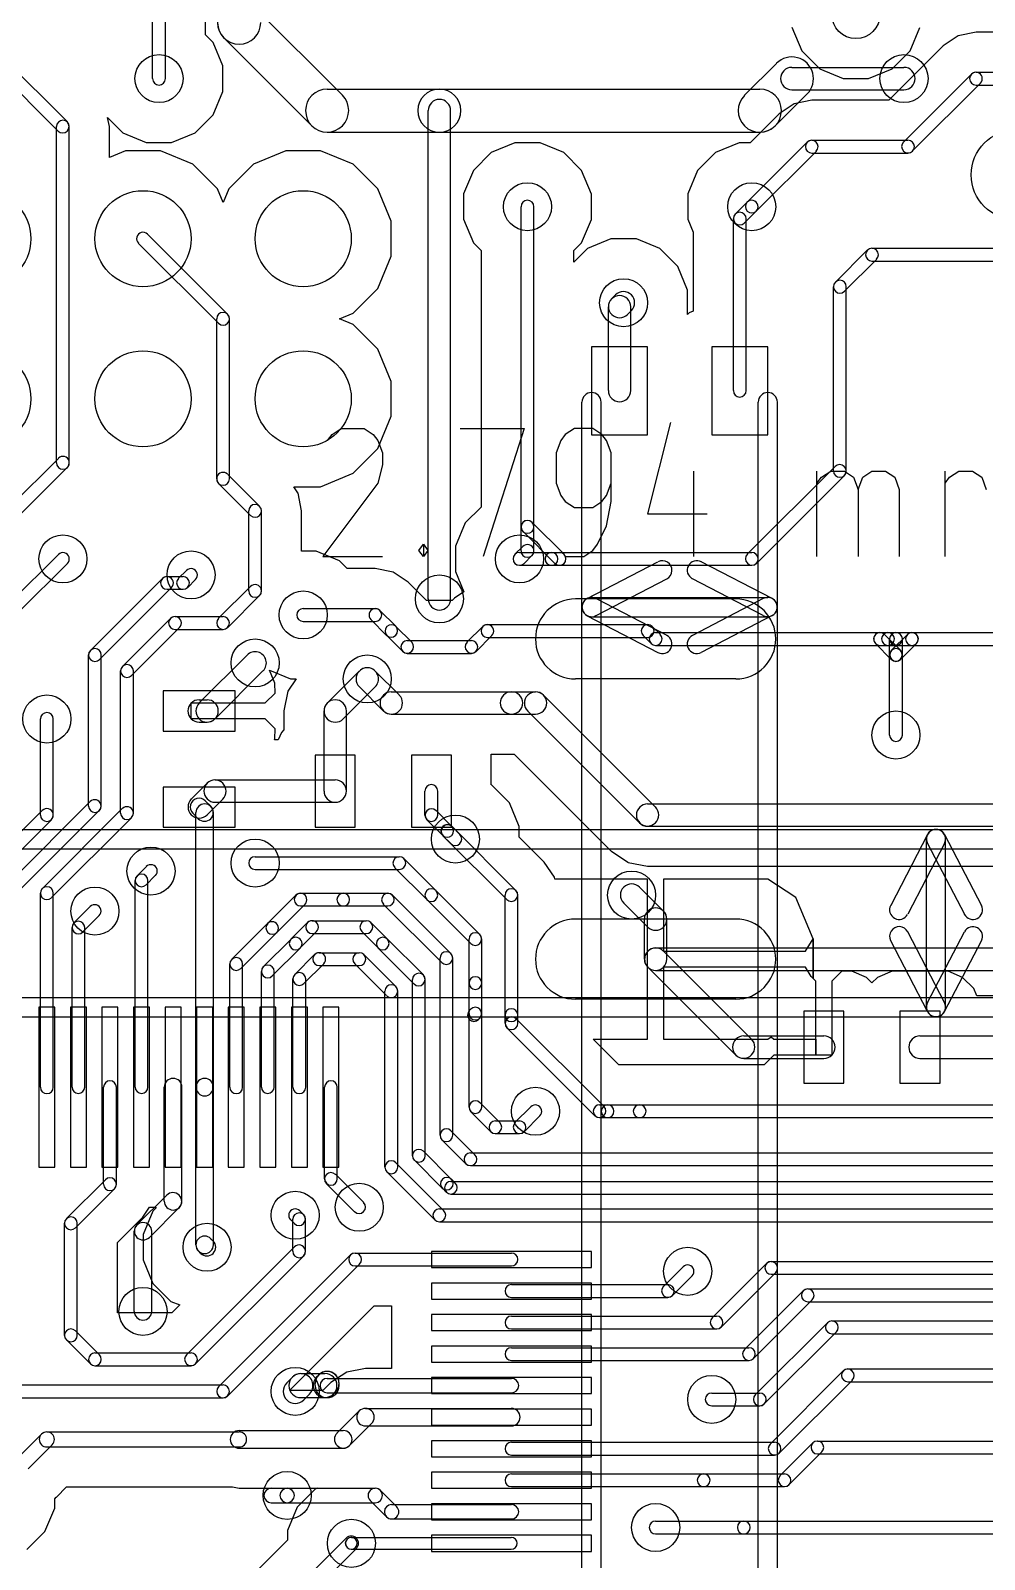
# Model space of a CAD drawing. Extents: x -29274 to 69862, y 24345 to 162744.
# Drawn here: x 24898 to 30852, y 61920 to 71470 of the extents above; entities that cross this region are included whole.
import ezdxf

# ---------------------------------------------------------------- set-up
doc = ezdxf.new("R2010")
doc.units = 0
doc.layers.add('BLACK', color=1, linetype='CONTINUOUS')

msp = doc.modelspace()

# ---------------------------------------------------------------- linework, layer by layer
at = {"layer": 'BLACK'}
for p, q in [((25660, 71170), (25660, 72270)), ((25740, 71170), (25740, 72270)), ((25990, 71444), (25990, 71574)), ((25990, 71444), (25990, 71574)), ((26296, 71615), (26845, 71066)), ((26038, 71396), (25990, 71444)), ((26038, 71396), (25990, 71444)), ((29651, 71491), (29712, 71344)), ((29651, 71491), (29712, 71344)), ((30388, 71344), (30449, 71490)), ((30388, 71344), (30449, 71490)), ((30689, 71438), (30595, 71375)), ((30689, 71438), (30595, 71375)), ((30800, 71460), (30689, 71438)), ((30800, 71460), (30689, 71438)), ((33100, 71460), (30800, 71460)), ((33100, 71460), (30800, 71460)), ((26099, 71249), (26038, 71396)), ((26099, 71249), (26038, 71396)), ((26105, 71424), (26654, 70875)), ((29712, 71344), (29824, 71232)), ((29712, 71344), (29824, 71232)), ((30595, 71375), (30255, 71035)), ((30595, 71375), (30255, 71035)), ((30276, 71232), (30388, 71344)), ((30276, 71232), (30388, 71344)), ((25071, 70842), (24672, 71241)), ((25128, 70899), (24729, 71298)), ((26099, 71090), (26099, 71249)), ((26099, 71090), (26099, 71249)), ((29355, 71066), (29554, 71265)), ((29650, 71240), (30350, 71240)), ((29824, 71232), (29970, 71171)), ((29824, 71232), (29970, 71171)), ((29970, 71171), (30129, 71171)), ((29970, 71171), (30129, 71171)), ((30129, 71171), (30276, 71232)), ((30129, 71171), (30276, 71232)), ((30347, 70774), (30771, 71198)), ((30800, 71210), (33100, 71210)), ((26038, 70944), (26099, 71090)), ((26038, 70944), (26099, 71090)), ((26750, 71105), (27450, 71105)), ((27450, 71105), (29450, 71105)), ((29546, 70875), (29745, 71074)), ((29650, 71100), (30350, 71100)), ((30403, 70718), (30827, 71142)), ((30800, 71130), (33100, 71130)), ((27380, 67920), (27380, 70970)), ((27520, 67920), (27520, 70970)), ((29664, 71013), (29570, 70950)), ((29664, 71013), (29570, 70950)), ((29775, 71035), (29664, 71013)), ((29775, 71035), (29664, 71013)), ((30255, 71035), (29775, 71035)), ((30255, 71035), (29775, 71035)), ((25060, 68770), (25060, 70870)), ((25140, 68770), (25140, 70870)), ((25390, 70870), (25378, 70928)), ((25378, 70928), (25474, 70832)), ((25390, 70870), (25378, 70928)), ((25378, 70928), (25474, 70832)), ((25390, 70677), (25390, 70870)), ((25390, 70677), (25390, 70870)), ((25926, 70832), (26038, 70944)), ((25926, 70832), (26038, 70944)), ((29570, 70950), (29389, 70769)), ((29570, 70950), (29389, 70769)), ((25474, 70832), (25620, 70771)), ((25474, 70832), (25620, 70771)), ((25620, 70771), (25779, 70771)), ((25620, 70771), (25779, 70771)), ((25779, 70771), (25926, 70832)), ((25779, 70771), (25926, 70832)), ((26750, 70835), (27450, 70835)), ((27450, 70835), (29450, 70835)), ((27921, 70769), (27774, 70708)), ((27921, 70769), (27774, 70708)), ((28080, 70769), (27921, 70769)), ((28080, 70769), (27921, 70769)), ((28226, 70708), (28080, 70769)), ((28226, 70708), (28080, 70769)), ((29321, 70769), (29174, 70708)), ((29321, 70769), (29174, 70708)), ((29389, 70769), (29321, 70769)), ((29389, 70769), (29321, 70769)), ((29746, 70774), (29371, 70399)), ((29775, 70785), (30375, 70785)), ((25491, 70719), (25390, 70677)), ((25491, 70719), (25390, 70677)), ((25709, 70719), (25491, 70719)), ((25709, 70719), (25491, 70719)), ((25911, 70635), (25709, 70719)), ((25911, 70635), (25709, 70719)), ((26491, 70719), (26289, 70635)), ((26491, 70719), (26289, 70635)), ((26709, 70719), (26491, 70719)), ((26709, 70719), (26491, 70719)), ((26911, 70635), (26709, 70719)), ((26911, 70635), (26709, 70719)), ((27774, 70708), (27662, 70596)), ((27774, 70708), (27662, 70596)), ((28338, 70596), (28226, 70708)), ((28338, 70596), (28226, 70708)), ((29174, 70708), (29062, 70596)), ((29174, 70708), (29062, 70596)), ((29803, 70717), (29428, 70342)), ((29775, 70705), (30375, 70705)), ((26065, 70481), (25911, 70635)), ((26065, 70481), (25911, 70635)), ((26289, 70635), (26135, 70481)), ((26289, 70635), (26135, 70481)), ((27065, 70481), (26911, 70635)), ((27065, 70481), (26911, 70635)), ((27662, 70596), (27601, 70450)), ((27662, 70596), (27601, 70450)), ((28399, 70449), (28338, 70596)), ((28399, 70449), (28338, 70596)), ((29062, 70596), (29001, 70450)), ((29062, 70596), (29001, 70450)), ((26100, 70397), (26065, 70481)), ((26100, 70397), (26065, 70481)), ((26135, 70481), (26100, 70397)), ((26135, 70481), (26100, 70397)), ((27149, 70279), (27065, 70481)), ((27149, 70279), (27065, 70481)), ((27601, 70450), (27601, 70291)), ((27601, 70450), (27601, 70291)), ((28399, 70290), (28399, 70449)), ((28399, 70290), (28399, 70449)), ((29001, 70450), (29001, 70291)), ((29001, 70450), (29001, 70291)), ((29296, 70324), (29371, 70399)), ((27601, 70291), (27662, 70144)), ((27601, 70291), (27662, 70144)), ((27960, 68370), (27960, 70370)), ((28040, 68370), (28040, 70370)), ((28338, 70144), (28399, 70290)), ((28338, 70144), (28399, 70290)), ((29001, 70291), (29035, 70210)), ((29001, 70291), (29035, 70210)), ((29285, 69221), (29285, 70295)), ((29353, 70267), (29428, 70342)), ((29365, 69221), (29365, 70295)), ((26128, 69699), (25629, 70198)), ((27149, 70061), (27149, 70279)), ((27149, 70061), (27149, 70279)), ((29035, 70210), (29035, 69717)), ((29035, 70210), (29035, 69717)), ((26071, 69642), (25572, 70141)), ((27662, 70144), (27710, 70096)), ((27662, 70144), (27710, 70096)), ((27710, 70096), (27710, 68494)), ((27710, 70096), (27710, 68494)), ((28290, 70096), (28338, 70144)), ((28290, 70096), (28338, 70144)), ((28374, 70108), (28290, 70024)), ((28374, 70108), (28290, 70024)), ((28290, 70024), (28290, 70096)), ((28290, 70024), (28290, 70096)), ((28521, 70169), (28374, 70108)), ((28521, 70169), (28374, 70108)), ((28680, 70169), (28521, 70169)), ((28680, 70169), (28521, 70169)), ((28826, 70108), (28680, 70169)), ((28826, 70108), (28680, 70169)), ((28938, 69996), (28826, 70108)), ((28938, 69996), (28826, 70108)), ((30121, 70098), (29922, 69899)), ((30150, 70110), (33100, 70110)), ((27065, 69859), (27149, 70061)), ((27065, 69859), (27149, 70061)), ((30178, 70041), (29979, 69842)), ((30150, 70030), (33100, 70030)), ((28999, 69849), (28938, 69996)), ((28999, 69849), (28938, 69996)), ((26911, 69705), (27065, 69859)), ((26911, 69705), (27065, 69859)), ((28550, 69820), (28525, 69795)), ((28999, 69696), (28999, 69849)), ((28999, 69696), (28999, 69849)), ((29910, 68720), (29910, 69870)), ((29990, 68720), (29990, 69870)), ((28505, 69221), (28505, 69745)), ((28649, 69721), (28624, 69696)), ((28645, 69221), (28645, 69745)), ((29035, 69717), (29009, 69706)), ((29035, 69717), (29009, 69706)), ((26060, 68670), (26060, 69670)), ((26140, 68670), (26140, 69670)), ((26826, 69670), (26911, 69705)), ((26826, 69670), (26911, 69705)), ((26911, 69635), (26826, 69670)), ((26911, 69635), (26826, 69670)), ((27065, 69481), (26911, 69635)), ((27065, 69481), (26911, 69635)), ((29009, 69706), (28999, 69696)), ((29009, 69706), (28999, 69696)), ((27149, 69279), (27065, 69481)), ((27149, 69279), (27065, 69481)), ((28400, 69495), (28400, 68945)), ((28750, 69495), (28400, 69495)), ((28750, 68945), (28750, 69495)), ((29150, 69495), (29150, 68945)), ((29500, 69495), (29150, 69495)), ((29500, 68945), (29500, 69495)), ((27149, 69061), (27149, 69279)), ((27149, 69061), (27149, 69279)), ((28340, 53721), (28340, 69149)), ((28460, 53721), (28460, 69149)), ((29440, 53721), (29440, 69149)), ((29560, 53721), (29560, 69149)), ((27065, 68859), (27149, 69061)), ((27065, 68859), (27149, 69061)), ((26780, 68947), (26837, 68985)), ((26837, 68985), (26980, 68985)), ((26980, 68985), (27037, 68947)), ((27580, 68985), (27980, 68985)), ((27980, 68985), (27723, 68185)), ((28294, 68985), (28236, 68947)), ((28408, 68985), (28294, 68985)), ((28465, 68947), (28408, 68985)), ((28893, 69023), (28750, 68452)), ((26751, 68909), (26780, 68947)), ((26911, 68705), (27065, 68859)), ((26911, 68705), (27065, 68859)), ((27037, 68947), (27066, 68909)), ((27066, 68909), (27094, 68833)), ((28208, 68909), (28179, 68833)), ((28236, 68947), (28208, 68909)), ((28400, 68945), (28750, 68945)), ((28494, 68909), (28465, 68947)), ((28522, 68833), (28494, 68909)), ((29150, 68945), (29500, 68945)), ((24772, 68498), (25072, 68798)), ((27094, 68757), (27066, 68642)), ((27094, 68833), (27094, 68757)), ((28179, 68833), (28179, 68642)), ((28522, 68528), (28522, 68833)), ((24828, 68442), (25128, 68742)), ((26328, 68499), (26129, 68698)), ((26709, 68621), (26911, 68705)), ((26709, 68621), (26911, 68705)), ((29036, 68719), (29036, 68185)), ((29921, 68748), (29372, 68199)), ((29978, 68691), (29429, 68142)), ((29807, 68185), (29807, 68719)), ((29807, 68642), (29835, 68680)), ((29835, 68680), (29893, 68719)), ((29893, 68719), (29978, 68719)), ((29978, 68719), (30035, 68680)), ((30035, 68680), (30064, 68604)), ((30064, 68604), (30093, 68680)), ((30093, 68680), (30150, 68719)), ((30150, 68719), (30235, 68719)), ((30235, 68719), (30293, 68680)), ((30293, 68680), (30321, 68604)), ((30607, 68185), (30607, 68719)), ((30607, 68642), (30635, 68680)), ((30635, 68680), (30693, 68719)), ((30693, 68719), (30778, 68719)), ((30778, 68719), (30835, 68680)), ((30835, 68680), (30864, 68604)), ((26271, 68442), (26072, 68641)), ((26567, 68582), (26541, 68621)), ((26541, 68621), (26709, 68621)), ((26567, 68582), (26541, 68621)), ((26541, 68621), (26709, 68621)), ((26568, 68581), (26567, 68582)), ((26568, 68581), (26567, 68582)), ((26589, 68471), (26568, 68581)), ((26589, 68471), (26568, 68581)), ((27066, 68642), (26723, 68185)), ((28179, 68642), (28208, 68566)), ((28208, 68566), (28236, 68528)), ((28465, 68528), (28494, 68566)), ((28494, 68566), (28522, 68642)), ((30064, 68604), (30064, 68185)), ((30321, 68604), (30321, 68185)), ((26260, 67970), (26260, 68470)), ((26340, 67970), (26340, 68470)), ((26590, 68470), (26589, 68471)), ((26590, 68470), (26589, 68471)), ((26590, 68219), (26590, 68470)), ((26590, 68219), (26590, 68470)), ((27710, 68494), (27612, 68396)), ((27710, 68494), (27612, 68396)), ((28236, 68528), (28294, 68490)), ((28294, 68490), (28408, 68490)), ((28408, 68490), (28465, 68528)), ((28494, 68376), (28522, 68528)), ((27612, 68396), (27551, 68250)), ((27612, 68396), (27551, 68250)), ((28029, 68398), (28228, 68199)), ((28436, 68261), (28494, 68376)), ((28750, 68452), (29122, 68452)), ((27960, 68220), (27960, 68370)), ((27972, 68341), (28171, 68142)), ((28040, 68220), (28040, 68370)), ((24772, 67898), (25072, 68198)), ((26680, 68219), (26590, 68219)), ((26680, 68219), (26590, 68219)), ((26826, 68158), (26680, 68219)), ((26826, 68158), (26680, 68219)), ((26723, 68185), (27094, 68185)), ((27322, 68223), (27351, 68261)), ((27351, 68185), (27322, 68223)), ((27351, 68261), (27379, 68223)), ((27351, 68261), (27351, 68185)), ((27379, 68223), (27351, 68185)), ((27551, 68250), (27551, 68091)), ((27551, 68250), (27551, 68091)), ((27922, 68199), (27971, 68248)), ((27950, 68210), (28150, 68210)), ((27979, 68142), (28028, 68191)), ((28150, 68210), (28200, 68210)), ((28150, 68210), (29400, 68210)), ((28236, 68185), (28351, 68185)), ((28351, 68185), (28408, 68223)), ((28408, 68223), (28436, 68261)), ((24828, 67842), (25128, 68142)), ((25822, 68049), (25871, 68098)), ((26874, 68110), (26826, 68158)), ((26874, 68110), (26826, 68158)), ((27050, 68110), (26874, 68110)), ((27050, 68110), (26874, 68110)), ((27161, 68088), (27050, 68110)), ((27161, 68088), (27050, 68110)), ((27255, 68025), (27161, 68088)), ((27255, 68025), (27161, 68088)), ((27551, 68091), (27603, 67965)), ((27551, 68091), (27603, 67965)), ((27950, 68130), (28150, 68130)), ((28150, 68130), (28200, 68130)), ((28150, 68130), (29400, 68130)), ((28372, 67923), (28814, 68152)), ((29527, 67922), (29085, 68152)), ((25272, 67598), (25722, 68048)), ((25750, 68060), (25850, 68060)), ((25879, 67992), (25928, 68041)), ((26072, 67799), (26271, 67998)), ((27355, 67925), (27255, 68025)), ((27355, 67925), (27255, 68025)), ((28428, 67816), (28870, 68045)), ((29471, 67816), (29029, 68046)), ((25328, 67542), (25778, 67992)), ((25750, 67980), (25850, 67980)), ((26129, 67742), (26328, 67941)), ((27370, 67910), (27355, 67925)), ((27370, 67910), (27355, 67925)), ((27530, 67910), (27370, 67910)), ((27530, 67910), (27370, 67910)), ((27545, 67925), (27530, 67910)), ((27545, 67925), (27530, 67910)), ((27603, 67965), (27545, 67925)), ((27603, 67965), (27545, 67925)), ((29300, 67920), (28300, 67920)), ((28400, 67929), (29500, 67929)), ((28428, 67922), (28870, 67693)), ((29471, 67922), (29029, 67692)), ((25800, 67810), (26100, 67810)), ((26600, 67860), (27050, 67860)), ((27178, 67749), (27079, 67848)), ((28372, 67815), (28814, 67586)), ((28400, 67809), (29500, 67809)), ((29527, 67816), (29085, 67586)), ((25472, 67498), (25772, 67798)), ((25528, 67442), (25828, 67742)), ((25800, 67730), (26100, 67730)), ((26600, 67780), (27050, 67780)), ((27121, 67692), (27022, 67791)), ((27179, 67748), (27278, 67649)), ((27622, 67649), (27721, 67748)), ((27750, 67760), (28750, 67760)), ((28779, 67748), (28828, 67699)), ((28800, 67710), (30250, 67710)), ((30200, 67710), (30250, 67710)), ((30250, 67710), (30300, 67710)), ((30300, 67710), (30400, 67710)), ((30400, 67710), (32800, 67710)), ((27122, 67691), (27221, 67592)), ((27250, 67660), (27650, 67660)), ((27679, 67592), (27778, 67691)), ((27750, 67680), (28750, 67680)), ((28722, 67691), (28771, 67642)), ((28800, 67630), (30250, 67630)), ((30271, 67542), (30172, 67641)), ((30200, 67630), (30250, 67630)), ((30328, 67599), (30229, 67698)), ((30250, 67630), (30300, 67630)), ((30260, 67570), (30260, 67670)), ((30371, 67698), (30272, 67599)), ((30300, 67630), (30400, 67630)), ((30428, 67641), (30329, 67542)), ((30340, 67570), (30340, 67670)), ((30400, 67630), (32800, 67630)), ((25260, 66626), (25260, 67570)), ((25340, 66626), (25340, 67570)), ((25951, 67270), (26250, 67569)), ((27250, 67580), (27650, 67580)), ((30260, 67070), (30260, 67570)), ((30340, 67070), (30340, 67570)), ((25460, 66582), (25460, 67470)), ((25540, 66582), (25540, 67470)), ((26050, 67171), (26349, 67470)), ((26424, 67394), (26390, 67476)), ((26390, 67476), (26520, 67421)), ((26424, 67394), (26390, 67476)), ((26390, 67476), (26520, 67421)), ((26557, 67421), (26504, 67343)), ((26557, 67421), (26504, 67343)), ((26520, 67421), (26557, 67421)), ((26520, 67421), (26557, 67421)), ((26751, 67270), (26950, 67469)), ((27050, 67469), (27199, 67320)), ((29300, 67420), (28300, 67420)), ((26175, 67345), (25725, 67345)), ((25725, 67345), (25725, 67095)), ((26175, 67095), (26175, 67345)), ((26363, 67270), (26425, 67332)), ((26363, 67270), (26425, 67332)), ((26425, 67332), (26424, 67394)), ((26425, 67332), (26424, 67394)), ((26504, 67343), (26480, 67220)), ((26504, 67343), (26480, 67220)), ((26850, 67171), (27049, 67370)), ((26951, 67370), (27100, 67221)), ((27150, 67340), (27900, 67340)), ((27900, 67340), (28050, 67340)), ((25900, 67170), (25900, 67270)), ((25900, 67270), (26000, 67270)), ((25900, 67170), (25900, 67270)), ((25900, 67270), (26000, 67270)), ((25950, 67290), (26000, 67290)), ((26000, 67270), (26050, 67270)), ((26000, 67270), (26050, 67270)), ((26050, 67270), (26363, 67270)), ((26050, 67270), (26363, 67270)), ((28100, 67319), (28799, 66620)), ((24960, 66570), (24960, 67170)), ((25040, 66570), (25040, 67170)), ((26000, 67170), (25900, 67170)), ((26000, 67170), (25900, 67170)), ((25950, 67150), (26000, 67150)), ((26050, 67170), (26000, 67170)), ((26050, 67170), (26000, 67170)), ((26363, 67170), (26050, 67170)), ((26363, 67170), (26050, 67170)), ((26425, 67108), (26363, 67170)), ((26425, 67108), (26363, 67170)), ((26480, 67220), (26480, 67102)), ((26480, 67220), (26480, 67102)), ((26730, 66720), (26730, 67220)), ((26870, 66720), (26870, 67220)), ((27150, 67200), (27900, 67200)), ((27900, 67200), (28050, 67200)), ((28001, 67220), (28700, 66521)), ((25725, 67095), (26175, 67095)), ((26421, 67040), (26424, 67046)), ((26421, 67040), (26424, 67046)), ((26444, 67040), (26421, 67040)), ((26444, 67040), (26421, 67040)), ((26424, 67046), (26425, 67108)), ((26424, 67046), (26425, 67108)), ((26464, 67086), (26444, 67040)), ((26464, 67086), (26444, 67040)), ((26480, 67102), (26464, 67086)), ((26480, 67102), (26464, 67086)), ((26675, 66945), (26675, 66495)), ((26925, 66945), (26675, 66945)), ((26925, 66495), (26925, 66945)), ((27275, 66945), (27275, 66495)), ((27525, 66945), (27275, 66945)), ((27525, 66495), (27525, 66945)), ((27774, 66759), (27774, 66950)), ((27774, 66950), (27900, 66950)), ((27774, 66759), (27774, 66950)), ((27774, 66950), (27900, 66950)), ((27900, 66950), (27917, 66950)), ((27900, 66950), (27917, 66950)), ((27917, 66950), (28523, 66344)), ((27917, 66950), (28523, 66344)), ((26000, 66769), (25901, 66670)), ((26050, 66790), (26800, 66790)), ((27776, 66758), (27774, 66759)), ((27776, 66758), (27774, 66759)), ((27888, 66646), (27776, 66758)), ((27888, 66646), (27776, 66758)), ((26175, 66745), (25725, 66745)), ((25725, 66745), (25725, 66495)), ((26023, 66625), (25989, 66659)), ((26099, 66670), (26000, 66571)), ((26175, 66495), (26175, 66745)), ((27360, 66570), (27360, 66720)), ((27440, 66570), (27440, 66720)), ((24578, 66205), (24971, 66598)), ((24775, 66158), (25271, 66654)), ((24831, 66102), (25327, 66598)), ((24972, 66111), (25471, 66610)), ((25945, 66547), (25911, 66581)), ((25930, 64871), (25930, 66585)), ((26040, 64871), (26040, 66585)), ((26050, 66650), (26800, 66650)), ((27429, 66598), (27528, 66499)), ((27949, 66499), (27888, 66646)), ((27949, 66499), (27888, 66646)), ((28750, 66640), (34500, 66640)), ((16700, 66480), (31830, 66480)), ((24635, 66148), (25028, 66541)), ((25029, 66054), (25528, 66553)), ((25725, 66495), (26175, 66495)), ((26675, 66495), (26925, 66495)), ((27275, 66495), (27525, 66495)), ((27372, 66541), (27471, 66442)), ((27578, 66449), (27529, 66498)), ((27529, 66498), (27928, 66099)), ((27949, 66432), (27949, 66499)), ((27949, 66432), (27949, 66499)), ((28750, 66500), (34500, 66500)), ((27521, 66392), (27472, 66441)), ((27472, 66441), (27871, 66042)), ((28105, 66276), (27949, 66432)), ((28105, 66276), (27949, 66432)), ((30496, 66448), (30267, 66006)), ((30603, 66392), (30374, 65950)), ((30490, 65370), (30490, 66420)), ((30497, 66392), (30727, 65950)), ((30603, 66448), (30833, 66006)), ((30610, 65370), (30610, 66420)), ((16700, 66360), (31830, 66360)), ((26300, 66310), (27200, 66310)), ((27229, 66298), (27428, 66099)), ((28105, 66275), (28105, 66276)), ((28105, 66275), (28105, 66276)), ((28168, 66182), (28105, 66275)), ((28168, 66182), (28105, 66275)), ((28523, 66344), (28524, 66344)), ((28523, 66344), (28524, 66344)), ((28524, 66344), (28626, 66275)), ((28524, 66344), (28626, 66275)), ((28626, 66275), (28628, 66274)), ((28626, 66275), (28628, 66274)), ((28628, 66274), (28749, 66251)), ((28628, 66274), (28749, 66251)), ((25563, 66190), (25621, 66248)), ((25619, 66134), (25677, 66192)), ((26300, 66230), (27200, 66230)), ((27172, 66241), (27371, 66042)), ((28168, 66181), (28168, 66182)), ((28168, 66181), (28168, 66182)), ((28170, 66170), (28168, 66181)), ((28170, 66170), (28168, 66181)), ((28749, 66251), (28750, 66250)), ((28749, 66251), (28750, 66250)), ((28750, 66250), (34367, 66250)), ((28750, 66250), (34367, 66250)), ((25551, 64871), (25551, 66161)), ((25631, 64871), (25631, 66161)), ((27428, 66098), (27702, 65824)), ((28750, 66170), (28170, 66170)), ((28750, 66170), (28170, 66170)), ((28700, 66119), (28849, 65970)), ((28750, 65770), (28750, 66170)), ((28750, 65770), (28750, 66170)), ((29500, 66170), (28850, 66170)), ((28850, 66170), (28850, 65720)), ((29500, 66170), (28850, 66170)), ((28850, 66170), (28850, 65720)), ((29676, 66055), (29500, 66170)), ((29676, 66055), (29500, 66170)), ((24960, 64870), (24960, 66082)), ((25040, 64870), (25040, 66082)), ((25169, 65896), (25271, 65998)), ((26378, 65893), (26555, 66070)), ((26435, 65836), (26612, 66013)), ((26584, 66082), (26850, 66082)), ((26584, 66002), (26850, 66002)), ((26850, 66082), (27128, 66082)), ((26850, 66002), (27128, 66002)), ((27100, 66013), (27465, 65648)), ((27157, 66070), (27522, 65705)), ((27372, 66042), (27646, 65768)), ((27860, 65320), (27860, 66070)), ((27940, 65320), (27940, 66070)), ((28601, 66020), (28750, 65871)), ((29783, 65797), (29676, 66055)), ((29783, 65797), (29676, 66055)), ((25225, 65840), (25327, 65942)), ((26154, 65669), (26377, 65892)), ((26525, 65796), (26627, 65898)), ((26656, 65910), (26994, 65910)), ((27022, 65898), (27124, 65796)), ((29300, 65920), (28300, 65920)), ((28730, 65670), (28730, 65920)), ((28870, 65670), (28870, 65920)), ((25157, 64871), (25157, 65867)), ((25237, 64871), (25237, 65867)), ((26211, 65612), (26434, 65835)), ((26581, 65740), (26683, 65842)), ((26656, 65830), (26994, 65830)), ((26966, 65842), (27068, 65740)), ((29735, 65720), (29783, 65797)), ((29735, 65720), (29783, 65797)), ((29783, 65550), (29783, 65797)), ((29783, 65797), (29783, 65550)), ((29783, 65550), (29783, 65797)), ((29783, 65797), (29783, 65550)), ((30603, 65399), (30374, 65841)), ((30497, 65399), (30727, 65841)), ((26351, 65621), (26525, 65795)), ((26407, 65565), (26581, 65739)), ((26700, 65710), (26950, 65710)), ((27068, 65739), (27293, 65514)), ((27125, 65796), (27350, 65571)), ((27635, 65521), (27635, 65795)), ((27715, 65521), (27715, 65795)), ((28750, 65720), (28750, 65770)), ((28750, 65720), (28750, 65770)), ((28750, 65620), (28750, 65720)), ((28750, 65620), (28750, 65720)), ((28800, 65740), (32800, 65740)), ((28850, 65720), (29735, 65720)), ((28850, 65720), (29735, 65720)), ((29399, 65170), (28850, 65719)), ((30496, 65343), (30267, 65785)), ((30603, 65343), (30833, 65785)), ((26142, 64870), (26142, 65640)), ((26222, 64870), (26222, 65640)), ((26548, 65575), (26671, 65698)), ((26605, 65518), (26728, 65641)), ((26700, 65630), (26950, 65630)), ((26922, 65641), (27121, 65442)), ((26979, 65698), (27178, 65499)), ((27454, 64570), (27454, 65676)), ((27534, 64570), (27534, 65676)), ((28750, 65570), (28750, 65620)), ((28750, 65570), (28750, 65620)), ((29300, 65071), (28751, 65620)), ((29735, 65620), (28850, 65620)), ((28850, 65620), (28850, 65170)), ((29735, 65620), (28850, 65620)), ((28850, 65620), (28850, 65170)), ((29771, 65562), (29735, 65620)), ((29771, 65562), (29735, 65620)), ((26339, 64871), (26339, 65593)), ((26419, 64871), (26419, 65593)), ((26536, 64870), (26536, 65546)), ((26616, 64870), (26616, 65546)), ((27282, 64442), (27282, 65542)), ((27362, 64442), (27362, 65542)), ((27635, 64746), (27635, 65520)), ((27635, 65330), (27635, 65520)), ((27715, 64746), (27715, 65520)), ((27715, 65330), (27715, 65520)), ((28750, 65170), (28750, 65570)), ((28750, 65170), (28750, 65570)), ((28800, 65600), (32800, 65600)), ((29783, 65550), (29771, 65562)), ((29783, 65550), (29771, 65562)), ((29800, 65533), (29783, 65550)), ((29800, 65533), (29783, 65550)), ((29800, 65170), (29800, 65533)), ((29800, 65170), (29800, 65533)), ((29962, 65595), (29900, 65533)), ((29962, 65595), (29900, 65533)), ((29900, 65533), (29900, 65220)), ((29900, 65533), (29900, 65220)), ((30024, 65594), (29962, 65595)), ((30024, 65594), (29962, 65595)), ((30116, 65556), (30024, 65594)), ((30116, 65556), (30024, 65594)), ((30150, 65522), (30116, 65556)), ((30150, 65522), (30116, 65556)), ((30184, 65556), (30150, 65522)), ((30184, 65556), (30150, 65522)), ((30276, 65594), (30184, 65556)), ((30276, 65594), (30184, 65556)), ((30526, 65594), (30276, 65594)), ((30526, 65594), (30276, 65594)), ((30625, 65594), (30526, 65594)), ((30625, 65594), (30526, 65594)), ((30716, 65556), (30625, 65594)), ((30716, 65556), (30625, 65594)), ((30786, 65486), (30716, 65556)), ((30786, 65486), (30716, 65556)), ((16700, 65430), (31830, 65430)), ((27110, 64370), (27110, 65470)), ((27190, 64370), (27190, 65470)), ((29300, 65420), (28300, 65420)), ((30805, 65440), (30786, 65486)), ((30805, 65440), (30786, 65486)), ((30948, 65440), (30805, 65440)), ((30948, 65440), (30805, 65440)), ((25050, 65370), (24950, 65370)), ((24950, 65370), (24950, 64370)), ((25050, 64370), (25050, 65370)), ((25247, 65370), (25147, 65370)), ((25147, 65370), (25147, 64370)), ((25247, 64370), (25247, 65370)), ((25444, 65370), (25344, 65370)), ((25344, 65370), (25344, 64370)), ((25444, 64370), (25444, 65370)), ((25641, 65370), (25541, 65370)), ((25541, 65370), (25541, 64370)), ((25641, 64370), (25641, 65370)), ((25838, 65370), (25738, 65370)), ((25738, 65370), (25738, 64370)), ((25838, 64370), (25838, 65370)), ((26035, 65370), (25935, 65370)), ((25935, 65370), (25935, 64370)), ((26035, 64370), (26035, 65370)), ((26232, 65370), (26132, 65370)), ((26132, 65370), (26132, 64370)), ((26232, 64370), (26232, 65370)), ((26429, 65370), (26329, 65370)), ((26329, 65370), (26329, 64370)), ((26429, 64370), (26429, 65370)), ((26626, 65370), (26526, 65370)), ((26526, 65370), (26526, 64370)), ((26626, 64370), (26626, 65370)), ((26823, 65370), (26723, 65370)), ((26723, 65370), (26723, 64370)), ((26823, 64370), (26823, 65370)), ((27646, 65358), (27637, 65349)), ((27860, 65270), (27860, 65320)), ((27940, 65270), (27940, 65320)), ((29975, 65345), (29725, 65345)), ((29725, 65345), (29725, 64895)), ((29975, 64895), (29975, 65345)), ((30575, 65345), (30325, 65345)), ((30325, 65345), (30325, 64895)), ((30575, 64895), (30575, 65345)), ((16700, 65310), (31830, 65310)), ((27703, 65301), (27694, 65292)), ((27872, 65241), (28421, 64692)), ((27929, 65298), (28478, 64749)), ((28570, 65010), (28410, 65170)), ((28410, 65170), (28750, 65170)), ((28570, 65010), (28410, 65170)), ((28410, 65170), (28750, 65170)), ((28850, 65170), (29500, 65170)), ((28850, 65170), (29500, 65170)), ((29350, 65190), (29850, 65190)), ((29500, 65170), (29522, 65185)), ((29500, 65170), (29522, 65185)), ((29522, 65185), (29537, 65170)), ((29522, 65185), (29537, 65170)), ((29537, 65170), (29800, 65170)), ((29537, 65170), (29800, 65170)), ((29800, 65070), (29800, 65170)), ((29800, 65170), (29800, 65070)), ((29800, 65070), (29800, 65170)), ((29800, 65170), (29800, 65070)), ((29900, 65220), (29900, 65170)), ((29900, 65220), (29900, 65170)), ((29900, 65170), (29900, 65070)), ((29900, 65170), (29900, 65070)), ((30450, 65190), (30950, 65190)), ((29350, 65050), (29850, 65050)), ((29537, 65070), (29477, 65010)), ((29537, 65070), (29477, 65010)), ((29750, 65070), (29537, 65070)), ((29750, 65070), (29537, 65070)), ((29800, 65070), (29750, 65070)), ((29800, 65070), (29750, 65070)), ((29900, 65070), (29800, 65070)), ((29900, 65070), (29800, 65070)), ((30450, 65050), (30950, 65050)), ((28700, 65010), (28570, 65010)), ((28700, 65010), (28570, 65010)), ((29477, 65010), (28700, 65010)), ((29477, 65010), (28700, 65010)), ((25354, 64264), (25354, 64870)), ((25434, 64264), (25434, 64870)), ((25733, 64158), (25733, 64870)), ((25843, 64158), (25843, 64870)), ((25930, 63886), (25930, 64870)), ((26040, 63886), (26040, 64870)), ((26733, 64298), (26733, 64870)), ((26813, 64298), (26813, 64870)), ((29725, 64895), (29975, 64895)), ((30325, 64895), (30575, 64895)), ((27703, 64774), (27828, 64649)), ((27922, 64649), (28021, 64748)), ((28450, 64760), (28500, 64760)), ((28500, 64760), (28700, 64760)), ((28700, 64760), (32850, 64760)), ((27646, 64717), (27771, 64592)), ((27800, 64660), (27950, 64660)), ((27979, 64592), (28078, 64691)), ((28450, 64680), (28500, 64680)), ((28500, 64680), (28700, 64680)), ((28700, 64680), (32850, 64680)), ((27522, 64598), (27672, 64448)), ((27800, 64580), (27950, 64580)), ((27350, 64470), (27524, 64296)), ((27466, 64542), (27616, 64392)), ((27644, 64460), (34200, 64460)), ((24950, 64370), (25050, 64370)), ((25147, 64370), (25247, 64370)), ((25344, 64370), (25444, 64370)), ((25541, 64370), (25641, 64370)), ((25738, 64370), (25838, 64370)), ((25935, 64370), (26035, 64370)), ((26132, 64370), (26232, 64370)), ((26329, 64370), (26429, 64370)), ((26526, 64370), (26626, 64370)), ((26723, 64370), (26823, 64370)), ((27178, 64398), (27478, 64098)), ((27294, 64414), (27468, 64240)), ((27644, 64380), (34200, 64380)), ((25365, 64292), (25122, 64049)), ((26744, 64269), (26921, 64092)), ((26801, 64326), (26978, 64149)), ((27122, 64342), (27422, 64042)), ((27522, 64282), (34750, 64282)), ((27525, 64295), (27549, 64271)), ((25422, 64235), (25179, 63992)), ((25748, 64196), (25562, 64010)), ((27469, 64239), (27493, 64215)), ((27522, 64202), (34750, 64202)), ((25599, 64059), (25640, 64121)), ((25599, 64059), (25640, 64121)), ((25662, 64096), (25601, 63950)), ((25662, 64096), (25601, 63950)), ((25640, 64121), (25680, 64121)), ((25640, 64121), (25680, 64121)), ((25826, 64118), (25640, 63932)), ((25680, 64114), (25662, 64096)), ((25680, 64114), (25662, 64096)), ((25680, 64121), (25680, 64114)), ((25680, 64121), (25680, 64114)), ((26602, 64074), (26578, 64098)), ((27450, 64110), (33700, 64110)), ((25110, 63320), (25110, 64020)), ((25190, 63320), (25190, 64020)), ((25440, 63900), (25599, 64059)), ((25440, 63900), (25599, 64059)), ((26546, 64018), (26522, 64042)), ((26535, 63845), (26535, 64045)), ((26615, 63845), (26615, 64045)), ((27450, 64030), (33700, 64030)), ((25440, 63460), (25440, 63900)), ((25440, 63460), (25440, 63900)), ((25545, 63470), (25545, 63970)), ((25601, 63950), (25601, 63791)), ((25601, 63950), (25601, 63791)), ((25655, 63470), (25655, 63970)), ((26024, 63924), (26038, 63910)), ((25601, 63791), (25662, 63644)), ((25601, 63791), (25662, 63644)), ((25871, 63199), (26546, 63874)), ((25928, 63142), (26603, 63817)), ((25946, 63846), (25960, 63832)), ((26895, 63822), (26072, 62999)), ((26924, 63834), (27900, 63834)), ((27400, 63844), (27400, 63744)), ((28400, 63844), (27400, 63844)), ((28400, 63744), (28400, 63844)), ((26952, 63765), (26129, 62942)), ((26924, 63754), (27900, 63754)), ((27400, 63744), (28400, 63744)), ((28849, 63626), (28971, 63748)), ((29493, 63770), (29152, 63429)), ((29550, 63713), (29209, 63372)), ((29522, 63782), (34250, 63782)), ((29522, 63702), (34250, 63702)), ((25662, 63644), (25774, 63532)), ((25662, 63644), (25774, 63532)), ((27400, 63647), (27400, 63547)), ((28400, 63647), (27400, 63647)), ((27900, 63637), (28876, 63637)), ((28400, 63547), (28400, 63647)), ((28905, 63570), (29027, 63692)), ((29750, 63610), (34300, 63610)), ((25774, 63532), (25829, 63510)), ((25774, 63532), (25829, 63510)), ((25829, 63510), (25780, 63460)), ((25829, 63510), (25780, 63460)), ((27400, 63547), (28400, 63547)), ((27900, 63557), (28876, 63557)), ((29721, 63598), (29355, 63232)), ((29777, 63542), (29411, 63176)), ((29750, 63530), (34300, 63530)), ((25780, 63460), (25440, 63460)), ((25780, 63460), (25440, 63460)), ((26515, 62975), (27044, 63504)), ((26515, 62975), (27044, 63504)), ((27044, 63504), (27151, 63504)), ((27044, 63504), (27151, 63504)), ((27151, 63504), (27151, 63500)), ((27151, 63504), (27151, 63500)), ((27151, 63500), (27151, 63498)), ((27151, 63500), (27151, 63498)), ((27151, 63498), (27151, 63401)), ((27151, 63498), (27151, 63401)), ((27400, 63450), (27400, 63350)), ((28400, 63450), (27400, 63450)), ((27900, 63440), (29180, 63440)), ((28400, 63350), (28400, 63450)), ((29900, 63410), (34250, 63410)), ((25178, 63348), (25328, 63198)), ((27151, 63401), (27151, 63303)), ((27151, 63401), (27151, 63303)), ((27400, 63350), (28400, 63350)), ((27900, 63360), (29180, 63360)), ((29872, 63398), (29422, 62948)), ((29928, 63342), (29478, 62892)), ((29900, 63330), (34250, 63330)), ((25122, 63292), (25272, 63142)), ((27151, 63303), (27151, 63301)), ((27151, 63303), (27151, 63301)), ((27151, 63301), (27151, 63204)), ((27151, 63301), (27151, 63204)), ((27400, 63253), (27400, 63153)), ((28400, 63253), (27400, 63253)), ((27900, 63243), (29382, 63243)), ((28400, 63153), (28400, 63253)), ((25300, 63210), (25900, 63210)), ((25300, 63130), (25900, 63130)), ((27151, 63204), (27151, 63114)), ((27151, 63204), (27151, 63114)), ((27400, 63153), (28400, 63153)), ((27900, 63163), (29382, 63163)), ((26497, 63023), (26533, 63059)), ((26586, 63081), (26736, 63081)), ((26684, 63060), (26696, 63072)), ((26750, 63051), (27900, 63051)), ((26872, 63091), (26773, 63025)), ((26872, 63091), (26773, 63025)), ((26989, 63114), (26872, 63091)), ((26989, 63114), (26872, 63091)), ((27151, 63114), (26989, 63114)), ((27151, 63114), (26989, 63114)), ((27400, 63056), (27400, 62956)), ((28400, 63056), (27400, 63056)), ((28400, 62956), (28400, 63056)), ((29971, 63098), (29514, 62641)), ((30028, 63041), (29571, 62584)), ((30000, 63110), (34150, 63110)), ((30000, 63030), (34150, 63030)), ((24400, 63010), (26100, 63010)), ((26723, 62975), (26515, 62975)), ((26723, 62975), (26515, 62975)), ((26603, 62917), (26639, 62953)), ((26675, 63006), (26675, 63020)), ((26771, 63023), (26723, 62975)), ((26771, 63023), (26723, 62975)), ((26750, 62961), (27900, 62961)), ((26773, 63025), (26771, 63023)), ((26773, 63025), (26771, 63023)), ((26790, 62954), (26802, 62966)), ((26825, 63006), (26825, 63020)), ((27400, 62956), (28400, 62956)), ((29150, 62960), (29450, 62960)), ((24400, 62930), (26100, 62930)), ((26586, 62931), (26736, 62931)), ((26949, 62848), (26811, 62710)), ((26989, 62864), (27899, 62864)), ((27400, 62859), (27400, 62759)), ((28400, 62859), (27400, 62859)), ((28400, 62759), (28400, 62859)), ((29150, 62880), (29450, 62880)), ((27027, 62770), (26889, 62632)), ((26989, 62754), (27899, 62754)), ((27400, 62759), (28400, 62759)), ((24967, 62703), (24817, 62553)), ((25000, 62717), (26200, 62717)), ((26200, 62725), (26850, 62725)), ((27400, 62662), (27400, 62562)), ((28400, 62662), (27400, 62662)), ((27900, 62652), (29542, 62652)), ((28400, 62562), (28400, 62662)), ((29781, 62648), (29577, 62444)), ((29810, 62660), (34250, 62660)), ((25033, 62637), (24883, 62487)), ((25000, 62623), (26200, 62623)), ((26200, 62615), (26850, 62615)), ((27400, 62562), (28400, 62562)), ((27900, 62572), (29542, 62572)), ((29837, 62592), (29633, 62388)), ((29810, 62580), (34250, 62580)), ((27400, 62465), (27400, 62365)), ((28400, 62465), (27400, 62465)), ((27900, 62455), (29100, 62455)), ((28400, 62365), (28400, 62465)), ((29100, 62455), (29604, 62455)), ((25060, 62310), (25123, 62373)), ((25060, 62310), (25123, 62373)), ((25123, 62373), (26159, 62373)), ((25123, 62373), (26159, 62373)), ((26159, 62373), (26200, 62365)), ((26159, 62373), (26200, 62365)), ((26200, 62365), (26689, 62365)), ((26200, 62365), (26689, 62365)), ((26400, 62365), (26500, 62365)), ((26500, 62365), (27050, 62365)), ((26675, 62359), (26563, 62247)), ((26675, 62359), (26563, 62247)), ((26689, 62365), (26675, 62359)), ((26689, 62365), (26675, 62359)), ((27400, 62365), (28400, 62365)), ((27900, 62375), (29100, 62375)), ((29100, 62375), (29604, 62375)), ((25049, 62299), (25059, 62309)), ((25049, 62299), (25059, 62309)), ((25049, 62240), (25049, 62299)), ((25049, 62240), (25049, 62299)), ((25059, 62309), (25059, 62310)), ((25059, 62310), (25060, 62310)), ((25059, 62309), (25059, 62310)), ((25059, 62310), (25060, 62310)), ((26400, 62275), (26500, 62275)), ((26500, 62275), (27050, 62275)), ((27120, 62186), (27018, 62288)), ((27184, 62250), (27082, 62352)), ((27152, 62263), (27900, 62263)), ((27400, 62268), (27400, 62168)), ((28400, 62268), (27400, 62268)), ((28400, 62168), (28400, 62268)), ((24988, 62094), (25049, 62240)), ((24988, 62094), (25049, 62240)), ((26563, 62247), (26502, 62101)), ((26563, 62247), (26502, 62101)), ((27152, 62173), (27900, 62173)), ((27400, 62168), (28400, 62168)), ((24876, 61982), (24988, 62094)), ((24876, 61982), (24988, 62094)), ((26502, 62101), (26502, 62040)), ((26502, 62101), (26502, 62040)), ((28800, 62160), (29350, 62160)), ((28800, 62080), (29350, 62080)), ((29350, 62160), (47250, 62160)), ((29350, 62080), (47250, 62080)), ((26502, 62040), (26327, 61865)), ((26502, 62040), (26327, 61865)), ((26868, 62053), (26418, 61603)), ((26932, 61989), (26482, 61539)), ((26901, 62058), (27899, 62058)), ((26901, 61984), (27899, 61984)), ((27400, 62071), (27400, 61971)), ((28400, 62071), (27400, 62071)), ((28400, 61971), (28400, 62071)), ((27400, 61971), (28400, 61971))]:
    msp.add_line(p, q, dxfattribs=at)
for centre, radius in [((30050, 71570), 150), ((25700, 71170), 150), ((30350, 71170), 150), ((31049, 70569), 280), ((28000, 70370), 150), ((29400, 70370), 150), ((24600, 70170), 300), ((25600, 70170), 300), ((26600, 70170), 300), ((28600, 69770), 150), ((24600, 69170), 300), ((25600, 69170), 300), ((26600, 69170), 300), ((25100, 68170), 150), ((27950, 68170), 150), ((25900, 68070), 150), ((27450, 67920), 150), ((26600, 67820), 150), ((26300, 67520), 150), ((27000, 67420), 150), ((25000, 67170), 150), ((30300, 67070), 150), ((27550, 66420), 150), ((25650, 66220), 150), ((26300, 66270), 150), ((28650, 66070), 150), ((25300, 65970), 150), ((28050, 64720), 150), ((26950, 64120), 150), ((26550, 64070), 150), ((26000, 63870), 150), ((29000, 63720), 150), ((25600, 63470), 150), ((26550, 62970), 150), ((29150, 62920), 150), ((26500, 62320), 150), ((28800, 62120), 150), ((26901, 62021), 150)]:
    msp.add_circle(centre, radius, dxfattribs=at)
for centre, radius, start, end in [((26201, 71519), 135, 45, 225), ((26200, 71520), 135, 180, 360), ((29650, 71170), 135, 315, 495), ((29650, 71170), 70, 90, 270), ((30350, 71170), 70, 270, 450), ((25700, 71170), 40, 180, 360), ((30800, 71170), 40, 90, 270), ((30799, 71170), 40, 315, 495), ((26750, 70970), 135, 90, 270), ((26749, 70971), 135, 225, 405), ((27450, 70970), 135, 90, 270), ((27450, 70970), 135, 270, 450), ((29450, 70970), 135, 135, 315), ((29450, 70970), 135, 270, 450), ((27450, 70970), 70, 360, 540), ((25100, 70870), 40, 360, 540), ((25099, 70871), 40, 225, 405), ((29775, 70745), 40, 90, 270), ((29774, 70745), 40, -45, 135), ((30375, 70746), 40, 135, 315), ((30375, 70745), 40, 270, 450), ((28000, 70370), 40, 360, 540), ((29400, 70371), 40, 135, 315), ((29399, 70370), 40, 315, 495), ((29325, 70295), 40, 360, 540), ((29325, 70296), 40, 135, 315), ((25600, 70170), 40, 405, 585), ((30150, 70070), 40, 90, 270), ((30150, 70070), 40, -45, 135), ((29950, 69870), 40, 360, 540), ((28575, 69745), 70, 360, 540), ((28599, 69770), 70, -45, 135), ((29950, 69870), 40, 135, 315), ((28575, 69746), 70, 135, 315), ((26100, 69670), 40, 360, 540), ((26100, 69670), 40, 225, 405), ((28400, 69149), 60, 360, 540), ((28575, 69221), 70, 180, 360), ((29325, 69221), 40, 180, 360), ((29500, 69149), 60, 360, 540), ((25100, 68770), 40, 180, 360), ((25100, 68770), 40, 315, 495), ((29949, 68719), 40, -45, 135), ((26100, 68670), 40, 405, 585), ((26100, 68670), 40, 180, 360), ((29950, 68720), 40, 180, 360), ((26300, 68470), 40, 360, 540), ((26300, 68470), 40, 225, 405), ((28000, 68370), 40, 45, 225), ((28000, 68370), 40, 360, 540), ((28000, 68370), 40, 180, 360), ((25100, 68170), 40, 315, 495), ((27950, 68170), 40, 90, 270), ((27950, 68170), 40, 135, 315), ((28000, 68220), 40, 180, 360), ((28000, 68220), 40, 315, 495), ((28150, 68170), 40, 90, 270), ((28150, 68170), 40, 90, 270), ((28150, 68170), 40, 270, 450), ((28200, 68170), 40, 225, 405), ((28200, 68170), 40, 270, 450), ((29401, 68171), 40, 135, 315), ((29400, 68170), 40, 270, 450), ((25900, 68070), 40, 315, 495), ((28842, 68099), 60, 297, 477), ((29057, 68099), 60, 422, 602), ((25750, 68020), 40, 90, 270), ((25750, 68020), 40, 315, 495), ((25850, 68020), 40, 135, 315), ((25850, 68020), 40, 270, 450), ((26300, 67970), 40, 315, 495), ((26300, 67970), 40, 180, 360), ((27450, 67920), 70, 180, 360), ((28300, 67670), 250, 450, 630), ((28400, 67869), 60, 90, 270), ((28400, 67869), 60, 62, 242), ((28400, 67869), 60, 117, 297), ((29300, 67670), 250, 270, 450), ((29499, 67869), 60, 242, 422), ((29499, 67869), 60, -62, 117), ((29500, 67869), 60, 270, 450), ((25800, 67770), 40, 90, 270), ((25800, 67770), 40, 315, 495), ((26100, 67770), 40, 270, 450), ((26600, 67820), 40, 90, 270), ((27051, 67819), 40, 405, 585), ((27050, 67820), 40, 270, 450), ((26100, 67770), 40, 135, 315), ((27151, 67719), 40, 45, 225), ((27149, 67721), 40, 225, 405), ((27750, 67720), 40, 90, 270), ((27749, 67719), 40, 315, 495), ((28750, 67720), 40, 45, 225), ((28750, 67720), 40, 270, 450), ((28800, 67670), 40, 90, 270), ((30200, 67670), 40, 90, 270), ((30201, 67669), 40, 405, 585), ((30250, 67670), 40, 90, 270), ((30250, 67670), 40, 270, 450), ((30250, 67670), 40, 270, 450), ((30300, 67670), 40, 360, 540), ((30300, 67670), 40, 90, 270), ((30300, 67670), 40, 270, 450), ((30400, 67670), 40, 90, 270), ((30399, 67669), 40, -45, 135), ((30400, 67670), 40, 270, 450), ((27250, 67620), 40, 90, 270), ((27249, 67621), 40, 225, 405), ((27651, 67621), 40, 135, 315), ((27650, 67620), 40, 270, 450), ((28800, 67670), 40, 225, 405), ((28842, 67639), 60, 242, 422), ((29057, 67639), 60, 117, 297), ((25300, 67570), 40, 360, 540), ((25300, 67570), 40, 135, 315), ((26300, 67520), 70, 315, 495), ((30300, 67570), 40, 360, 540), ((30300, 67570), 40, 180, 360), ((30301, 67571), 40, 135, 315), ((30299, 67571), 40, 225, 405), ((25500, 67470), 40, 360, 540), ((25500, 67470), 40, 135, 315), ((27000, 67420), 70, 45, 225), ((27000, 67420), 70, 315, 495), ((27150, 67270), 70, 90, 270), ((27900, 67270), 70, 90, 270), ((27900, 67270), 70, 270, 450), ((28051, 67269), 70, 45, 225), ((28050, 67270), 70, 270, 450), ((25950, 67220), 70, 90, 270), ((26000, 67220), 70, 135, 315), ((26000, 67220), 70, 270, 450), ((26800, 67220), 70, 360, 540), ((26800, 67220), 70, 135, 315), ((27150, 67270), 70, 225, 405), ((25000, 67170), 40, 360, 540), ((30300, 67070), 40, 180, 360), ((26050, 66720), 70, 90, 270), ((26049, 66719), 70, -45, 135), ((26800, 66720), 70, 270, 450), ((27400, 66720), 40, 360, 540), ((25299, 66626), 40, 315, 495), ((25951, 66621), 70, 135, 315), ((25950, 66620), 55, 405, 585), ((26800, 66720), 70, 180, 360), ((25000, 66570), 40, 180, 360), ((25000, 66570), 40, 315, 495), ((25300, 66626), 40, 180, 360), ((25500, 66582), 40, 180, 360), ((25500, 66582), 40, 315, 495), ((25985, 66585), 55, 360, 540), ((25984, 66586), 55, 225, 405), ((27400, 66570), 40, 180, 360), ((27401, 66569), 40, 45, 225), ((28750, 66570), 70, 90, 270), ((28749, 66571), 70, 225, 405), ((27500, 66470), 40, 405, 585), ((27501, 66469), 40, 45, 225), ((27499, 66471), 40, 225, 405), ((30550, 66420), 60, 360, 540), ((30550, 66420), 60, 27, 207), ((30550, 66420), 60, -27, 152), ((27550, 66420), 40, 225, 405), ((26300, 66270), 40, 90, 270), ((27200, 66270), 40, 45, 225), ((27200, 66270), 40, 270, 450), ((25591, 66161), 40, 360, 540), ((25591, 66162), 40, 135, 315), ((25649, 66220), 40, 315, 495), ((25000, 66082), 40, 360, 540), ((25000, 66082), 40, 135, 315), ((27400, 66070), 40, 45, 225), ((27400, 66070), 40, 225, 405), ((27900, 66070), 40, 360, 540), ((27899, 66071), 40, 225, 405), ((28650, 66070), 70, 45, 225), ((25299, 65970), 40, 315, 495), ((26584, 66042), 40, 90, 270), ((26583, 66041), 40, 315, 495), ((26850, 66042), 40, 90, 270), ((26850, 66042), 40, 270, 450), ((27129, 66041), 40, 45, 225), ((27128, 66042), 40, 270, 450), ((28800, 65920), 70, 360, 540), ((30320, 65978), 60, 152, 332), ((30780, 65978), 60, 207, 387), ((25197, 65867), 40, 360, 540), ((25197, 65868), 40, 135, 315), ((26407, 65865), 40, 135, 315), ((26406, 65864), 40, 315, 495), ((26656, 65870), 40, 90, 270), ((26655, 65870), 40, 315, 495), ((26994, 65870), 40, 45, 225), ((26994, 65870), 40, 270, 450), ((28300, 65670), 250, 450, 630), ((28800, 65920), 70, 225, 405), ((29300, 65670), 250, 270, 450), ((26553, 65768), 40, 135, 315), ((26553, 65767), 40, 315, 495), ((27097, 65767), 40, 45, 225), ((27096, 65768), 40, 225, 405), ((27675, 65795), 40, 360, 540), ((27674, 65796), 40, 225, 405), ((30320, 65813), 60, 387, 567), ((30780, 65813), 60, 332, 512), ((26700, 65670), 40, 90, 270), ((26700, 65670), 40, 315, 495), ((26950, 65670), 40, 45, 225), ((26950, 65670), 40, 270, 450), ((27494, 65676), 40, 360, 540), ((27493, 65677), 40, 225, 405), ((28800, 65670), 70, 90, 270), ((28801, 65669), 70, 405, 585), ((26182, 65640), 40, 360, 540), ((26182, 65640), 40, 135, 315), ((26379, 65593), 40, 360, 540), ((26379, 65593), 40, 135, 315), ((28800, 65670), 70, 180, 360), ((26576, 65546), 40, 360, 540), ((26576, 65546), 40, 135, 315), ((27150, 65470), 40, 360, 540), ((27322, 65542), 40, 360, 540), ((27321, 65543), 40, 225, 405), ((27675, 65520), 40, 360, 540), ((27675, 65520), 40, 360, 540), ((27675, 65521), 40, 180, 360), ((27150, 65470), 40, 225, 405), ((27666, 65321), 40, 135, 315), ((27675, 65330), 40, 180, 360), ((27674, 65329), 40, -45, 135), ((27900, 65320), 40, 360, 540), ((27900, 65320), 40, 180, 360), ((30550, 65371), 60, 152, 332), ((30550, 65370), 60, 180, 360), ((30550, 65371), 60, 207, 387), ((27900, 65270), 40, 180, 360), ((27901, 65269), 40, 45, 225), ((29350, 65120), 70, 90, 270), ((29349, 65121), 70, 225, 405), ((29850, 65120), 70, 270, 450), ((30450, 65120), 70, 90, 270), ((25000, 64870), 40, 180, 360), ((25197, 64871), 40, 180, 360), ((25394, 64870), 40, 360, 540), ((25591, 64871), 40, 180, 360), ((25788, 64870), 55, 360, 540), ((25985, 64870), 55, 360, 540), ((25985, 64871), 55, 180, 360), ((26182, 64870), 40, 180, 360), ((26379, 64871), 40, 180, 360), ((26576, 64870), 40, 180, 360), ((26773, 64870), 40, 360, 540), ((27675, 64745), 40, 45, 225), ((27675, 64746), 40, 180, 360), ((28049, 64719), 40, 315, 495), ((28450, 64720), 40, 90, 270), ((28449, 64721), 40, 225, 405), ((28500, 64720), 40, 90, 270), ((28500, 64720), 40, 270, 450), ((28700, 64720), 40, 90, 270), ((28700, 64720), 40, 270, 450), ((27800, 64620), 40, 90, 270), ((27950, 64620), 40, 270, 450), ((27494, 64570), 40, 45, 225), ((27494, 64570), 40, 180, 360), ((27799, 64621), 40, 225, 405), ((27951, 64621), 40, 135, 315), ((27322, 64442), 40, 45, 225), ((27644, 64420), 40, 90, 270), ((27150, 64370), 40, 45, 225), ((27150, 64370), 40, 180, 360), ((27322, 64442), 40, 180, 360), ((27644, 64420), 40, 225, 405), ((25394, 64264), 40, -45, 135), ((26773, 64297), 40, 45, 225), ((26773, 64298), 40, 180, 360), ((27497, 64267), 40, 45, 225), ((27496, 64268), 40, 225, 405), ((27522, 64242), 40, 90, 270), ((27521, 64243), 40, 225, 405), ((25394, 64264), 40, 180, 360), ((25787, 64157), 55, -45, 135), ((25788, 64158), 55, 180, 360), ((26550, 64070), 40, 405, 585), ((26575, 64045), 40, 360, 540), ((26949, 64121), 40, 225, 405), ((27450, 64070), 40, 90, 270), ((27450, 64070), 40, 225, 405), ((25150, 64020), 40, 360, 540), ((25150, 64020), 40, 135, 315), ((25600, 63970), 55, 360, 540), ((25601, 63971), 55, 135, 315), ((26574, 64046), 40, 225, 405), ((25985, 63885), 55, 45, 225), ((25999, 63871), 55, 225, 405), ((25985, 63886), 55, 180, 360), ((26575, 63845), 40, 180, 360), ((26574, 63845), 40, 315, 495), ((26924, 63794), 40, 90, 270), ((26924, 63794), 40, -45, 135), ((27900, 63794), 40, 270, 450), ((28999, 63720), 40, 315, 495), ((29522, 63742), 40, 90, 270), ((29521, 63741), 40, -45, 135), ((27900, 63597), 40, 90, 270), ((28877, 63598), 40, 135, 315), ((28876, 63597), 40, 270, 450), ((29750, 63570), 40, 90, 270), ((29749, 63570), 40, -45, 135), ((25600, 63470), 55, 180, 360), ((27900, 63400), 40, 90, 270), ((29181, 63401), 40, 135, 315), ((29180, 63400), 40, 270, 450), ((29900, 63370), 40, 90, 270), ((29900, 63370), 40, -45, 135), ((25150, 63320), 40, 45, 225), ((25150, 63320), 40, 180, 360), ((27900, 63203), 40, 90, 270), ((29383, 63204), 40, 135, 315), ((29382, 63203), 40, 270, 450), ((25300, 63170), 40, 90, 270), ((25300, 63170), 40, 225, 405), ((25900, 63171), 40, 135, 315), ((25900, 63170), 40, 270, 450), ((26586, 63006), 75, 90, 270), ((26586, 63006), 75, 315, 495), ((26737, 63007), 75, 135, 315), ((26750, 63020), 75, 360, 540), ((26749, 63019), 75, 315, 495), ((26750, 63006), 45, 90, 270), ((26736, 63006), 75, 270, 450), ((27900, 63006), 45, 270, 450), ((30000, 63070), 40, 90, 270), ((29999, 63069), 40, -45, 135), ((26100, 62970), 40, 135, 315), ((26100, 62970), 40, 270, 450), ((26550, 62970), 75, 135, 315), ((26750, 63006), 75, 180, 360), ((29150, 62920), 40, 90, 270), ((29450, 62920), 40, 135, 315), ((29450, 62920), 40, 270, 450), ((26989, 62809), 55, 90, 270), ((26988, 62809), 55, -45, 135), ((27899, 62809), 55, 270, 450), ((25000, 62670), 47, 90, 270), ((25000, 62670), 47, -45, 135), ((26200, 62670), 55, 90, 270), ((26200, 62670), 47, 270, 450), ((26850, 62671), 55, 135, 315), ((26850, 62670), 55, 270, 450), ((27900, 62612), 40, 90, 270), ((29542, 62612), 40, 270, 450), ((29810, 62620), 40, 90, 270), ((29809, 62620), 40, -45, 135), ((29543, 62613), 40, 135, 315), ((27900, 62415), 40, 90, 270), ((29100, 62415), 40, 90, 270), ((29100, 62415), 40, 270, 450), ((29604, 62415), 40, 270, 450), ((26400, 62320), 45, 90, 270), ((26500, 62320), 45, 90, 270), ((26500, 62320), 45, 270, 450), ((27050, 62320), 45, 405, 585), ((27050, 62320), 45, 270, 450), ((29605, 62416), 40, 135, 315), ((27152, 62218), 45, 90, 270), ((27900, 62218), 45, 270, 450), ((27152, 62218), 45, 225, 405), ((28800, 62120), 40, 90, 270), ((29350, 62120), 40, 90, 270), ((29350, 62120), 40, 270, 450), ((26900, 62021), 37, 135, 315), ((26901, 62021), 37, 90, 270), ((26900, 62021), 45, -45, 135), ((26900, 62021), 37, -45, 135), ((27899, 62021), 37, 270, 450)]:
    msp.add_arc(centre, radius, start, end, dxfattribs=at)

doc.saveas('drawing.dxf')
